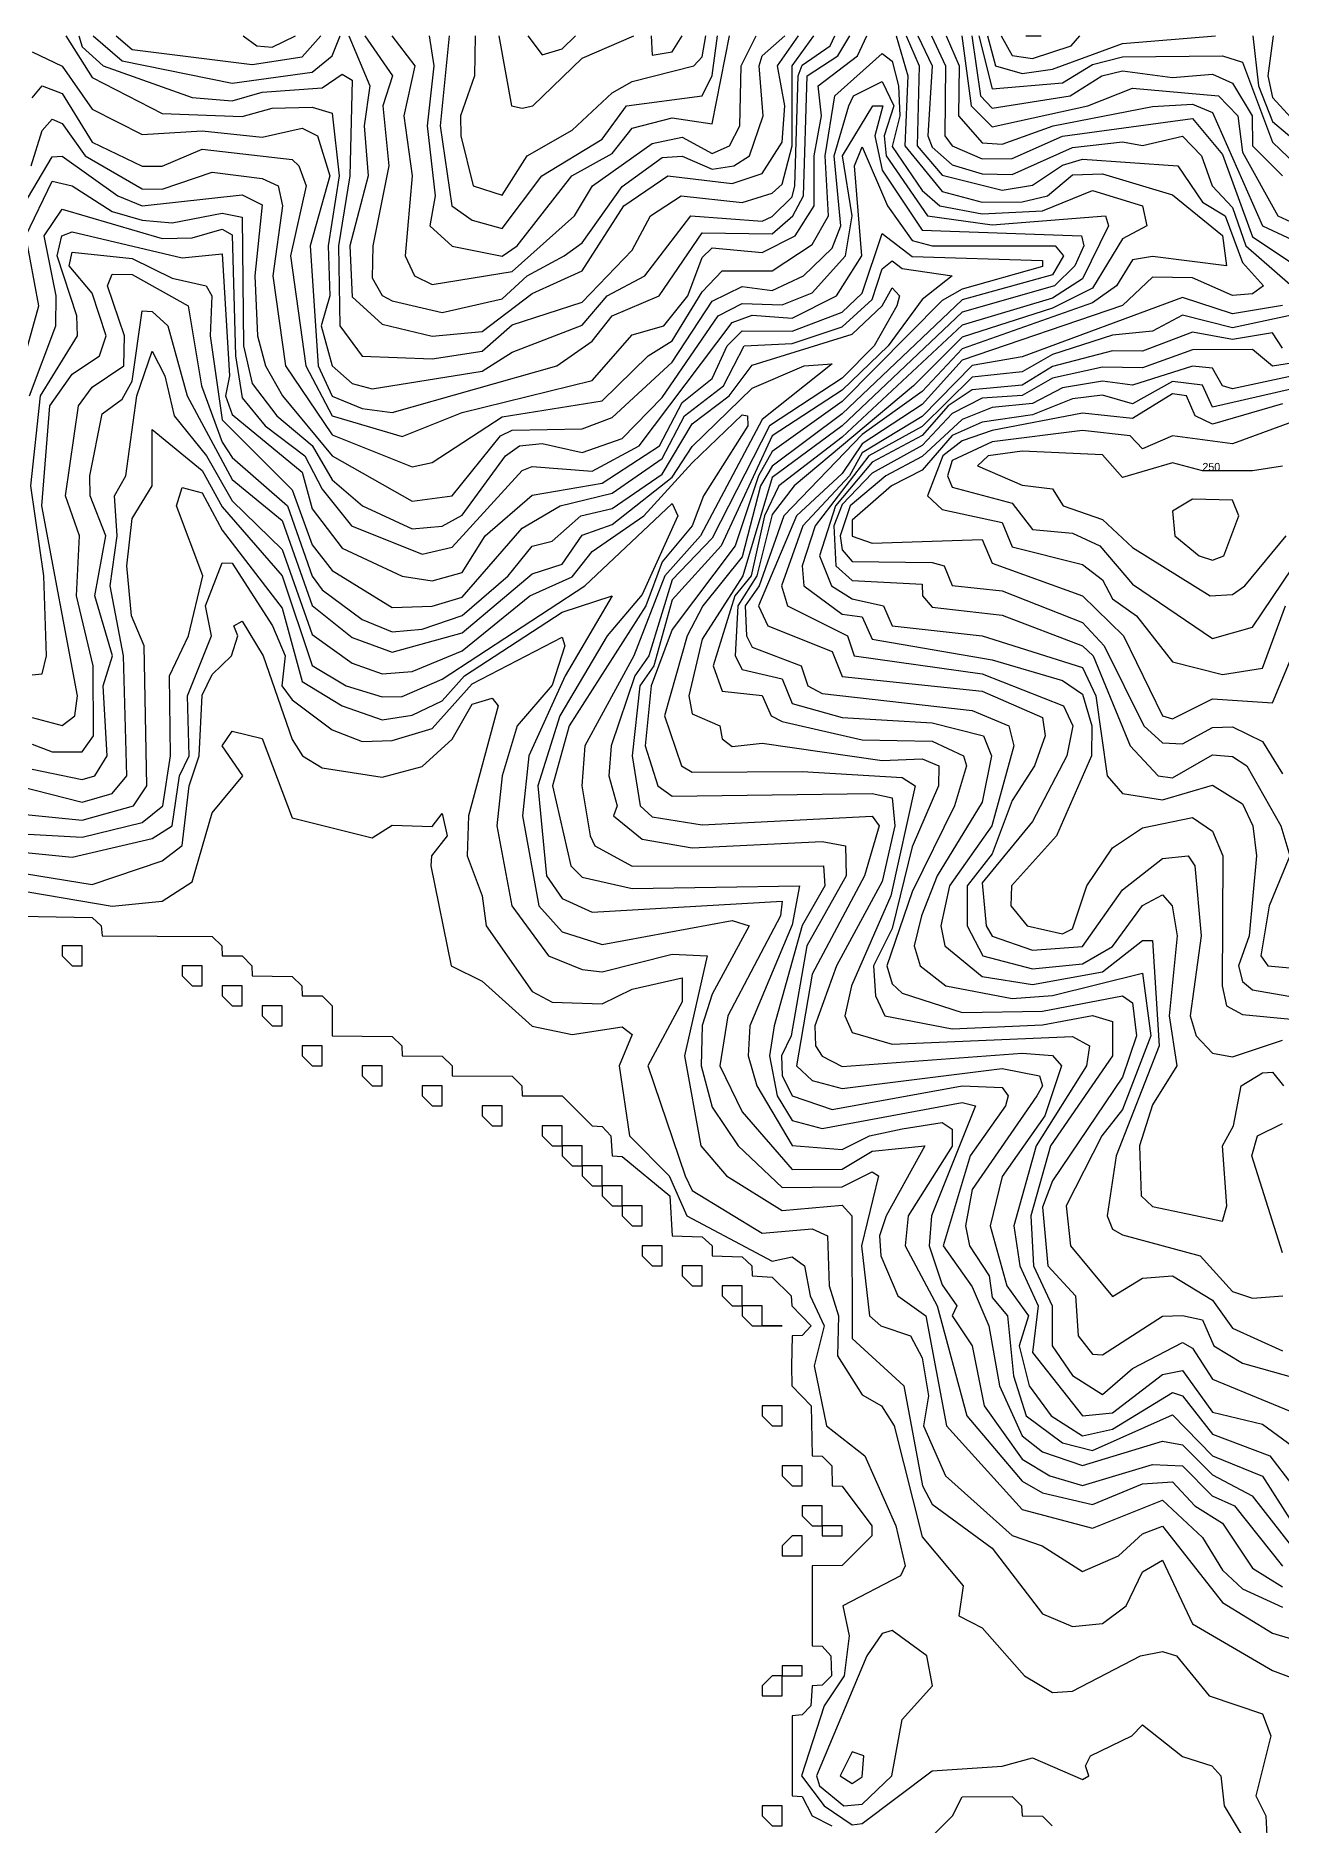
# Model space of a CAD drawing. Header units: metres. Extents: x 310028 to 360472, y 4137098 to 4159193.
# Drawn here: x 335248 to 337116, y 4156508 to 4159193 of the extents above; entities that cross this region are included whole.
import ezdxf

# ---------------------------------------------------------------- set-up
doc = ezdxf.new("R2010")
doc.units = ezdxf.units.M
for name, color, linetype in [('COAST', 5, 'Continuous'), ('CONTOUR', 254, 'Continuous'), ('CONTOUR_INDEX', 33, 'Continuous'), ('CONTOUR_LABELS', 7, 'Continuous')]:
    doc.layers.add(name, color=color, linetype=linetype)

msp = doc.modelspace()

# ---------------------------------------------------------------- linework, layer by layer
at = {"layer": 'COAST'}
for points in [[(335197.5, 4157872.4), (335332.5, 4157870.1), (335346.3, 4157857.5), (335347.5, 4157842.2), (335512.5, 4157841.3), (335527, 4157827.5), (335527.5, 4157812.4), (335557.5, 4157812.2), (335572.3, 4157797.5), (335572.5, 4157782.5), (335632.5, 4157781.6), (335646.9, 4157767.5), (335647.5, 4157752.4), (335677.5, 4157752.3), (335692.4, 4157737.5), (335692.5, 4157692.4), (335782.5, 4157691.5), (335796.8, 4157677.5), (335797.5, 4157662.3), (335857.5, 4157662.1), (335872.4, 4157647.5), (335872.5, 4157632.5), (335962.5, 4157631.8), (335976.9, 4157617.5), (335977.5, 4157602.4), (336037.5, 4157602.2), (336082.5, 4157557.4), (336097.5, 4157556.6), (336110.5, 4157542.5), (336112.5, 4157512.4), (336127.5, 4157511.6), (336199.1, 4157452.5), (336202.5, 4157392.2), (336247.5, 4157390.8), (336262.2, 4157377.5), (336262.5, 4157362.5), (336307.5, 4157360.7), (336321.9, 4157347.5), (336322.5, 4157332.5), (336352.5, 4157330.5), (336380.7, 4157302.5), (336381.7, 4157287.5), (336410.7, 4157257.5), (336397.5, 4157242.9), (336382.5, 4157242.5), (336381.3, 4157197.5), (336381.8, 4157167.5), (336410.8, 4157137.5), (336412.4, 4157062.5), (336427.5, 4157062), (336441.9, 4157047.5), (336442.4, 4157017.5), (336457.5, 4157016.9), (336501.7, 4156957.5), (336501.6, 4156942.5), (336457.5, 4156898.1), (336412.4, 4156897.5), (336412.3, 4156777.5), (336427.5, 4156776.7), (336440.3, 4156762.5), (336441.1, 4156732.5), (336427.5, 4156718.4), (336412.4, 4156717.5), (336410.2, 4156687.5), (336397.5, 4156673.8), (336382.2, 4156672.5), (336382.3, 4156552.5), (336397.5, 4156551.3), (336412.5, 4156522.4), (336441.7, 4156507.5)], [(335287.5, 4157812.5), (335302.5, 4157797.5), (335317.5, 4157797.5), (335317.5, 4157827.5), (335287.5, 4157827.5), (335287.5, 4157812.5)], [(335467.5, 4157782.5), (335482.5, 4157767.5), (335497.5, 4157767.5), (335497.5, 4157797.5), (335467.5, 4157797.5), (335467.5, 4157782.5)], [(335527.5, 4157752.5), (335542.5, 4157737.5), (335557.5, 4157737.5), (335557.5, 4157767.5), (335527.5, 4157767.5), (335527.5, 4157752.5)], [(335587.5, 4157722.5), (335602.5, 4157707.5), (335617.5, 4157707.5), (335617.5, 4157737.5), (335587.5, 4157737.5), (335587.5, 4157722.5)], [(335647.5, 4157662.5), (335662.5, 4157647.5), (335677.5, 4157647.5), (335677.5, 4157677.5), (335647.5, 4157677.5), (335647.5, 4157662.5)], [(335737.5, 4157632.5), (335752.5, 4157617.5), (335767.5, 4157617.5), (335767.5, 4157647.5), (335737.5, 4157647.5), (335737.5, 4157632.5)], [(335827.5, 4157602.5), (335842.5, 4157587.5), (335857.5, 4157587.5), (335857.5, 4157617.5), (335827.5, 4157617.5), (335827.5, 4157602.5)], [(335917.5, 4157572.5), (335932.5, 4157557.5), (335947.5, 4157557.5), (335947.5, 4157587.5), (335917.5, 4157587.5), (335917.5, 4157572.5)], [(336007.5, 4157542.5), (336022.5, 4157527.5), (336037.5, 4157527.5), (336037.5, 4157557.5), (336007.5, 4157557.5), (336007.5, 4157542.5)], [(336037.5, 4157512.5), (336052.5, 4157497.5), (336067.5, 4157497.5), (336067.5, 4157527.5), (336037.5, 4157527.5), (336037.5, 4157512.5)], [(336067.5, 4157482.5), (336082.5, 4157467.5), (336097.5, 4157467.5), (336097.5, 4157497.5), (336067.5, 4157497.5), (336067.5, 4157482.5)], [(336097.5, 4157452.5), (336112.5, 4157437.5), (336127.5, 4157437.5), (336127.5, 4157467.5), (336097.5, 4157467.5), (336097.5, 4157452.5)], [(336127.5, 4157422.5), (336142.5, 4157407.5), (336157.5, 4157407.5), (336157.5, 4157437.5), (336127.5, 4157437.5), (336127.5, 4157422.5)], [(336157.5, 4157362.5), (336172.5, 4157347.5), (336187.5, 4157347.5), (336187.5, 4157377.5), (336157.5, 4157377.5), (336157.5, 4157362.5)], [(336217.5, 4157332.5), (336232.5, 4157317.5), (336247.5, 4157317.5), (336247.5, 4157347.5), (336217.5, 4157347.5), (336217.5, 4157332.5)], [(336277.5, 4157302.5), (336292.5, 4157287.5), (336307.5, 4157287.5), (336307.5, 4157317.5), (336277.5, 4157317.5), (336277.5, 4157302.5)], [(336307.5, 4157272.5), (336322.5, 4157257.5), (336337.5, 4157257.5), (336337.5, 4157287.5), (336307.5, 4157287.5), (336307.5, 4157272.5)], [(336337.5, 4157257.5), (336367.5, 4157257.5), (336337.5, 4157257.5)], [(336337.5, 4157122.5), (336352.5, 4157107.5), (336367.5, 4157107.5), (336367.5, 4157137.5), (336337.5, 4157137.5), (336337.5, 4157122.5)], [(336367.5, 4157032.5), (336382.5, 4157017.5), (336397.5, 4157017.5), (336397.5, 4157047.5), (336367.5, 4157047.5), (336367.5, 4157032.5)], [(336397.5, 4156972.5), (336412.5, 4156957.5), (336427.5, 4156957.5), (336427.5, 4156987.5), (336397.5, 4156987.5), (336397.5, 4156972.5)], [(336427.5, 4156942.5), (336457.5, 4156942.5), (336457.5, 4156957.5), (336427.5, 4156957.5), (336427.5, 4156942.5)], [(336367.5, 4156912.5), (336397.5, 4156912.5), (336397.5, 4156942.5), (336382.5, 4156942.5), (336367.5, 4156927.5), (336367.5, 4156912.5)], [(336337.5, 4156702.5), (336367.5, 4156702.5), (336367.5, 4156732.5), (336352.5, 4156732.5), (336337.5, 4156717.5), (336337.5, 4156702.5)], [(336367.5, 4156732.5), (336397.5, 4156732.4), (336397.5, 4156747.5), (336367.5, 4156747.5), (336367.5, 4156732.5)], [(336578, 4156477.5), (336622.6, 4156522.5), (336637.5, 4156551), (336712.5, 4156551.2), (336726.4, 4156537.5), (336727.5, 4156522.2), (336757.5, 4156521.9), (336772, 4156507.5)], [(336337.5, 4156522.5), (336352.5, 4156507.5), (336367.5, 4156507.5), (336367.6, 4156537.5), (336337.5, 4156537.5), (336337.5, 4156522.5)]]:
    msp.add_lwpolyline(points, dxfattribs=at)
at = {"layer": 'CONTOUR'}
for points, elevation in [([(335242.5, 4159168.5), (335287.5, 4159147.1), (335332.5, 4159082.4), (335407.5, 4159044.6), (335497.5, 4159049.8), (335587.5, 4159040.6), (335647.5, 4159054), (335670.5, 4159042.5), (335688.9, 4158982.5), (335659.4, 4158877.5), (335671.7, 4158697.5), (335692.5, 4158652.1), (335737.5, 4158633.3), (335782.5, 4158627.4), (336029.3, 4158697.5), (336082.5, 4158734.5), (336112.5, 4158772.6), (336182.7, 4158802.5), (336247.5, 4158896.7), (336352.5, 4158895.4), (336383.3, 4158922.5), (336399.3, 4158952.5), (336405, 4159132.5), (336450.7, 4159162.5), (336468.7, 4159192.5)], 160), ([(335293, 4159192.5), (335332.5, 4159129.7), (335437.5, 4159076.1), (335557.5, 4159071.3), (335602.5, 4159083.7), (335662.5, 4159085.6), (335692.5, 4159076.4), (335702.9, 4158982.5), (335686.8, 4158877.5), (335689.2, 4158802.5), (335676.1, 4158757.5), (335692.5, 4158697.2), (335722.5, 4158670.9), (335752.5, 4158663), (335917.5, 4158689.4), (335962.5, 4158717.9), (336067.5, 4158758.4), (336104.7, 4158802.5), (336161.2, 4158832.5), (336230.5, 4158922.5), (336337.5, 4158914.6), (336352.5, 4158921.4), (336382.5, 4158950.9), (336386.6, 4158967.5), (336391.2, 4159132.5), (336397.5, 4159148.2), (336439.2, 4159177.5), (336446.3, 4159192.5)], 170), ([(335312.8, 4159192.5), (335317.5, 4159175.9), (335349.2, 4159147.5), (335482.5, 4159099.9), (335542.5, 4159095.1), (335587.5, 4159107.7), (335677.5, 4159114.6), (335707.5, 4159134.8), (335722.5, 4159125.8), (335718.9, 4158982.5), (335702.2, 4158877.5), (335703.9, 4158757.5), (335737.5, 4158712), (335842.5, 4158707.9), (335917.5, 4158719.4), (335962.5, 4158759), (336067.5, 4158792.7), (336142.5, 4158870.9), (336170.1, 4158922.5), (336216, 4158952.5), (336307.5, 4158942.6), (336352.5, 4158956.3), (336367.5, 4158969.8), (336382.5, 4159027.5), (336382.4, 4159147.5), (336414.9, 4159192.5)], 180), ([(335334.2, 4159192.5), (335377.5, 4159154.8), (335542.5, 4159121.2), (335662.5, 4159137.9), (335692.5, 4159162.5), (335704.8, 4159192.5)], 190), ([(335559.1, 4159192.5), (335579.8, 4159177.5), (335602.5, 4159175.4), (335637.4, 4159192.5)], 210), ([(335717.4, 4159192.5), (335749.2, 4159117.5), (335740.4, 4159057.5), (335746.8, 4158982.5), (335719.3, 4158877.5), (335722.5, 4158801), (335767.5, 4158760), (335842.5, 4158742), (335917.5, 4158748.7), (335992.5, 4158805.7), (336067.5, 4158839.9), (336129.8, 4158937.5), (336195.8, 4158982.5), (336292.5, 4158970.9), (336337.5, 4158985.8), (336367.5, 4159032.8), (336371.5, 4159087.5), (336360.5, 4159147.5), (336392.1, 4159192.5)], 190), ([(335782.1, 4159192.5), (335816.6, 4159147.5), (335800, 4159072.5), (335812.4, 4158982.5), (335801.9, 4158862.5), (335816, 4158832.5), (335842.5, 4158819.4), (335962.5, 4158838.8), (336056.2, 4158922.5), (336083, 4158967.5), (336172.5, 4159031), (336217.5, 4159040.4), (336262.5, 4159015.8), (336288.4, 4159027.5), (336303.8, 4159057.5), (336305.9, 4159147.5), (336328.4, 4159192.5)], 210), ([(335838, 4159192.5), (335845.1, 4159147.5), (335835, 4159057.5), (335847.2, 4158952.5), (335838.9, 4158907.5), (335872.5, 4158877.1), (335947.5, 4158862), (335970.1, 4158877.5), (336052, 4158982.5), (336112.5, 4159015.8), (336142.5, 4159053.7), (336202.5, 4159069.5), (336262.5, 4159060.3), (336288.4, 4159192.5)], 220), ([(335868, 4159192.5), (335854.3, 4159057.5), (335872.2, 4158937.5), (335902.5, 4158916), (335947.5, 4158903.2), (336007.1, 4158982.5), (336097.5, 4159037.5), (336133.8, 4159087.5), (336247.5, 4159102.2), (336262.5, 4159133), (336270.3, 4159192.5)], 230), ([(335906.8, 4159192.5), (335906.2, 4159132.5), (335884.8, 4159072.5), (335885.3, 4159042.5), (335904.1, 4158967.5), (335947.5, 4158953.6), (335985, 4159012.5), (336052.5, 4159051), (336112.5, 4159106.8), (336142.5, 4159123.8), (336235, 4159147.5), (336247.5, 4159160.8), (336252.9, 4159192.5)], 240), ([(335985.8, 4159192.5), (336007.5, 4159164), (336037.5, 4159173), (336057.7, 4159192.5)], 260), ([(336553.2, 4159192.5), (336572.8, 4159147.5), (336570, 4159027.5), (336607.5, 4158983.5), (336697.5, 4158960.8), (336742.5, 4158968.2), (336787.5, 4158998.6), (336817.5, 4159007.6), (336960.7, 4158997.5), (336997.5, 4158942.9), (337031.7, 4158922.5), (337057.5, 4158852.5), (337089.3, 4158817.5), (337072.5, 4158805.4), (337042.5, 4158803.1), (336982.5, 4158829.3), (336922.5, 4158830.2), (336877.5, 4158787.8), (336637.5, 4158705.8), (336577.5, 4158639.5), (336487.5, 4158580.4), (336457.5, 4158535.8), (336388.8, 4158472.5), (336332.1, 4158337.5), (336345.9, 4158307.5), (336442.5, 4158269.1), (336457.5, 4158231.6), (336667.5, 4158209.4), (336757.5, 4158169.9), (336761.5, 4158142.5), (336745.7, 4158097.5), (336712.5, 4158045.2), (336682.5, 4157965.5), (336644.8, 4157917.5), (336644.9, 4157857.5), (336668.1, 4157812.5), (336742.5, 4157793.1), (336817.5, 4157800.5), (336862.5, 4157826.2), (336907.5, 4157887.9), (336937.5, 4157904.1), (336952.3, 4157887.5), (336959.5, 4157842.5), (336947.6, 4157722.5), (336959.2, 4157647.5), (336922.5, 4157589.1), (336903, 4157527.5), (336905.5, 4157452.5), (336922.5, 4157436.4), (337027.5, 4157414.4), (337034.3, 4157437.5), (337027.7, 4157527.5), (337044, 4157557.5), (337055.5, 4157617.5), (337087.5, 4157636.9), (337102.5, 4157637.7), (337119.1, 4157617.5)], 160), ([(336570.9, 4159192.5), (336592.5, 4159147.5), (336586, 4159042.5), (336592.5, 4159025.3), (336622.5, 4158998.9), (336667.5, 4158985.3), (336712.5, 4158984.4), (336802.5, 4159024.9), (336877.5, 4159033.3), (336907.5, 4159028), (336967.5, 4159041.7), (336996, 4159012.5), (337012, 4158967.5), (337042.5, 4158934.7), (337062.5, 4158877.5), (337148.5, 4158802.5)], 170), ([(336591.1, 4159192.5), (336612.5, 4159147.5), (336611.3, 4159042.5), (336622.5, 4159027.5), (336667.5, 4159007.9), (336712.5, 4159008.4), (336787.5, 4159041.7), (336982.5, 4159068.3), (337027.5, 4159014.3), (337072.5, 4158891.1), (337160.4, 4158832.5)], 180), ([(336613.1, 4159192.5), (336632.9, 4159147.5), (336631.9, 4159072.5), (336667.5, 4159031.8), (336697.5, 4159029.8), (336773.9, 4159057.5), (336922.5, 4159086.4), (336982.5, 4159089.7), (337012.5, 4159077.6), (337087.4, 4158907.5), (337147.5, 4158879.5)], 190), ([(336651.8, 4159192.5), (336664.6, 4159102.5), (336682.5, 4159083.9), (336799, 4159102.5), (336846.7, 4159132.5), (336877.5, 4159140), (336952.5, 4159129.7), (337012.5, 4159134.8), (337042.5, 4159121.4), (337072.2, 4159072.5), (337072.5, 4159027.4), (337117.7, 4158982.5)], 210), ([(336662.4, 4159192.5), (336682.5, 4159112.9), (336787.5, 4159122), (336832.5, 4159149.3), (336877.5, 4159161), (337027.5, 4159162.2), (337057.5, 4159152.8), (337102.5, 4159032.7), (337207.5, 4158932.4)], 220), ([(336675.2, 4159192.5), (336687.5, 4159147.5), (336727.5, 4159135.7), (336772.5, 4159142.4), (336877.5, 4159180.8), (337017.3, 4159192.5)], 230), ([(336695.9, 4159192.5), (336712.5, 4159162.8), (336742.5, 4159158.4), (336800.7, 4159177.5), (336813.9, 4159192.5)], 240), ([(337072.9, 4159192.5), (337081.7, 4159117.5), (337102.5, 4159064), (337147.5, 4159026)], 230), ([(337103.4, 4159192.5), (337095.4, 4159132.5), (337102.5, 4159100.1), (337141.5, 4159057.5)], 240), ([(335241.2, 4158997.5), (335257.5, 4159050.6), (335272.5, 4159067.3), (335287.5, 4159060.8), (335322, 4159012.5), (335407.5, 4158963), (335437.5, 4158962.2), (335512.5, 4158987.8), (335587.5, 4158978.6), (335611.5, 4158967.5), (335618.2, 4158937.5), (335603.6, 4158832.5), (335622.4, 4158697.5), (335692.5, 4158593.7), (335812.5, 4158545.9), (335842.5, 4158552.2), (335947.5, 4158620.8), (336097.5, 4158644.9), (336166.4, 4158712.5), (336202.5, 4158734.9), (336247.5, 4158808.3), (336277.5, 4158840.1), (336352.5, 4158840), (336412.5, 4158879.6), (336436.7, 4158922.5), (336431.7, 4159012.5), (336446.2, 4159102.5), (336517.5, 4159166.1), (336532.5, 4159154.5), (336541.8, 4159117.5), (336543.7, 4159072.5), (336532.5, 4159026.3), (336577.5, 4158960.5), (336603.9, 4158937.5), (336667.5, 4158925.6), (336757.5, 4158929.8), (336832.5, 4158960.5), (336907.5, 4158937.5), (336914.3, 4158907.5), (336877.5, 4158888), (336832.5, 4158814.1), (336772.5, 4158783.7), (336637.5, 4158740.4), (336564.3, 4158667.5), (336385.6, 4158517.5), (336352.5, 4158474.4), (336329.6, 4158382.5), (336300.9, 4158337.5), (336296.9, 4158262.5), (336307.5, 4158241.9), (336367.5, 4158227.8), (336382.5, 4158191), (336457.5, 4158169.7), (336592.5, 4158161.7), (336669.5, 4158142.5), (336681.5, 4158112.5), (336667.5, 4158043), (336599.9, 4157932.5), (336576.3, 4157872.5), (336565.2, 4157827.5), (336574.2, 4157797.5), (336613, 4157767.5), (336712.5, 4157748.2), (336772.5, 4157752.9), (336907.5, 4157786.5), (336920.3, 4157692.5), (336877.5, 4157581.7), (336846.7, 4157542.5), (336793.4, 4157437.5), (336799.6, 4157377.5), (336862.5, 4157301.6), (336907.5, 4157328.9), (336952.5, 4157332.5), (337012.5, 4157295.7), (337042.5, 4157254), (337117.5, 4157220.1)], 140), ([(335193.3, 4158877.5), (335272.5, 4159010.9), (335287.5, 4159012), (335371.4, 4158952.5), (335407.5, 4158937.3), (335557.5, 4158953.7), (335587.5, 4158939.1), (335576.4, 4158832.5), (335580.5, 4158742.5), (335592.7, 4158697.5), (335618.3, 4158652.5), (335692.5, 4158562.2), (335812.5, 4158494.5), (335872.5, 4158502.2), (335944.8, 4158592.5), (335962.5, 4158601.1), (336067.5, 4158602.8), (336112.5, 4158620), (336202.5, 4158702.7), (336262.5, 4158794.2), (336307.5, 4158816.6), (336352.5, 4158810.5), (336399.4, 4158832.5), (336442.5, 4158874), (336455.5, 4158907.5), (336445.5, 4159012.5), (336467.5, 4159087.5), (336474.5, 4159102.5), (336517.5, 4159124.1), (336534.6, 4159087.5), (336520.5, 4159042.5), (336523.1, 4159012.5), (336585.1, 4158922.5), (336682.5, 4158908.7), (336852.4, 4158922.5), (336856.5, 4158907.5), (336817.5, 4158827.9), (336772.5, 4158798.9), (336637.5, 4158758.6), (336457.5, 4158590.6), (336362.6, 4158517.5), (336340.7, 4158472.5), (336320.7, 4158382.5), (336296.6, 4158352.5), (336263.8, 4158247.5), (336277.5, 4158209.5), (336337.5, 4158203.1), (336350.9, 4158172.5), (336367.5, 4158163.7), (336487.5, 4158136.4), (336592.5, 4158134.5), (336639.3, 4158112.5), (336643.7, 4158097.5), (336625.9, 4158037.5), (336562.5, 4157908.4), (336524.4, 4157797.5), (336532.5, 4157770.3), (336547.5, 4157756.3), (336637.5, 4157727.6), (336757.5, 4157729.4), (336877.5, 4157752.5), (336892.5, 4157741.8), (336898.7, 4157692.5), (336877.5, 4157630.4), (336772.5, 4157474.7), (336757.5, 4157435.6), (336765.9, 4157347.5), (336807.1, 4157302.5), (336811.2, 4157242.5), (336832.5, 4157214.7), (336847.5, 4157214), (336937.5, 4157272), (336967.5, 4157273), (336997.5, 4157266.2), (337014.6, 4157227.5), (337057.5, 4157201.4), (337162.5, 4157172.1)], 130), ([(335189.8, 4158562.5), (335252.8, 4158787.5), (335233.4, 4158892.5), (335272.5, 4158974.5), (335302.5, 4158967.6), (335362.5, 4158928.7), (335407.5, 4158915.8), (335452.5, 4158911.9), (335527.5, 4158926.6), (335557.5, 4158920.4), (335559.7, 4158727.5), (335572.5, 4158671.1), (335609.5, 4158622.5), (335662.5, 4158578.1), (335692.5, 4158526.3), (335738, 4158487.5), (335812.5, 4158452.9), (335857.5, 4158456.7), (335887.5, 4158473.2), (335952.6, 4158562.5), (335973.4, 4158577.5), (336007.5, 4158581.1), (336067.5, 4158567.4), (336127.5, 4158588.6), (336187.5, 4158649.7), (336271.6, 4158772.5), (336307.5, 4158790.7), (336367.5, 4158788.9), (336412.5, 4158806.7), (336462.3, 4158862.5), (336472.1, 4158922.5), (336458, 4159012.5), (336503.5, 4159087.5), (336518.2, 4159087.5), (336506.1, 4159042.5), (336517.5, 4158990.8), (336577.5, 4158901.1), (336816.1, 4158892.5), (336819.5, 4158877.5), (336806.2, 4158847.5), (336775.9, 4158817.5), (336637.5, 4158778.1), (336457.5, 4158607.6), (336352.5, 4158529.7), (336308.5, 4158382.5), (336247.5, 4158287.4), (336227.4, 4158202.5), (336232.5, 4158175.4), (336274, 4158157.5), (336277.5, 4158138.1), (336292.5, 4158126.4), (336337.5, 4158131.6), (336517.5, 4158105.5), (336577.5, 4158108.1), (336602.2, 4158097.5), (336601.9, 4158067.5), (336562.5, 4157976.1), (336532.5, 4157853.4), (336504.3, 4157797.5), (336507.3, 4157752.5), (336521.2, 4157722.5), (336622.5, 4157702.7), (336757.5, 4157708.9), (336832.5, 4157722.8), (336862.5, 4157713.8), (336862.8, 4157662.5), (336769.8, 4157527.5), (336740.3, 4157422.5), (336744.3, 4157347.5), (336772, 4157287.5), (336772.2, 4157227.5), (336802.5, 4157183.1), (336847.5, 4157154.3), (336892.5, 4157193.2), (336967.5, 4157232.3), (336982.5, 4157223.7), (337012.5, 4157177.5), (337177.5, 4157109.6)], 120), ([(335238.5, 4158652.5), (335278.4, 4158757.5), (335278.5, 4158802.5), (335260.5, 4158892.5), (335287.5, 4158932.4), (335437.5, 4158888.5), (335482.5, 4158889.2), (335527.5, 4158902.2), (335542.5, 4158893.7), (335547.4, 4158712.5), (335557.5, 4158649.6), (335592.3, 4158607.5), (335651.7, 4158562.5), (335677.5, 4158512.3), (335721.4, 4158457.5), (335827.5, 4158415.1), (335872.5, 4158425.3), (335977.5, 4158540.4), (335992.5, 4158546.3), (336082.5, 4158539.4), (336153, 4158577.5), (336292.5, 4158762.2), (336322.5, 4158773.2), (336382.5, 4158768.8), (336449, 4158802.5), (336486.6, 4158862.5), (336475.6, 4158997.5), (336487.5, 4159025.8), (336525.1, 4158937.5), (336562.5, 4158885.3), (336592.5, 4158877.2), (336776.7, 4158877.5), (336789.1, 4158862.5), (336772.5, 4158834), (336637.5, 4158796.6), (336457.5, 4158625.5), (336352.5, 4158546.8), (336334.7, 4158517.5), (336307.5, 4158411), (336248.6, 4158337.5), (336224.8, 4158292.5), (336191, 4158172.5), (336216.4, 4158097.5), (336232.5, 4158087.8), (336397.5, 4158089.1), (336547.5, 4158079.9), (336566.9, 4158067.5), (336530.5, 4157902.5), (336471.3, 4157767.5), (336461.2, 4157722.5), (336472.5, 4157697.5), (336532.5, 4157679.8), (336802.5, 4157691.2), (336828.3, 4157677.5), (336823.5, 4157647.5), (336748.3, 4157527.5), (336714.6, 4157407.5), (336723.8, 4157347.5), (336751.2, 4157287.5), (336742.5, 4157217.2), (336817.5, 4157122.2), (336862.5, 4157127), (336937.5, 4157184.6), (336967.5, 4157190.2), (337012.5, 4157127.8), (337087.5, 4157110.1), (337162.5, 4157054.9)], 110), ([(335242.5, 4158169.8), (335287.5, 4158157.7), (335306.5, 4158172.5), (335310.5, 4158202.5), (335257.1, 4158487.5), (335269.4, 4158637.5), (335302.5, 4158685), (335343.8, 4158712.5), (335353.7, 4158742.5), (335332.5, 4158806.2), (335298.3, 4158847.5), (335302.5, 4158867.9), (335392.5, 4158858.6), (335452.5, 4158828.7), (335503.6, 4158817.5), (335512.3, 4158802.5), (335509.4, 4158742.5), (335527.5, 4158616.6), (335632.5, 4158511.5), (335662.5, 4158428.8), (335692.5, 4158390.4), (335782.5, 4158334.7), (335842.5, 4158337), (335887.5, 4158350.5), (335977.5, 4158453.9), (336034.6, 4158487.5), (336112.5, 4158506.3), (336187.5, 4158558.3), (336221.1, 4158622.5), (336279.5, 4158667.5), (336310.4, 4158727.5), (336382.5, 4158730.7), (336457.5, 4158755.8), (336502.5, 4158796.7), (336517.5, 4158842.9), (336532.5, 4158854.8), (336547.5, 4158843.5), (336622.3, 4158832.5), (336577.5, 4158796.7), (336526.3, 4158727.5), (336457.5, 4158660.9), (336352.5, 4158592.6), (336276.1, 4158427.5), (336202.5, 4158346.6), (336175.1, 4158247.5), (336154, 4158217.5), (336142.3, 4158112.5), (336154.3, 4158037.5), (336172.5, 4158020.9), (336247.5, 4158008.7), (336502.5, 4158022.1), (336512.8, 4158007.5), (336491, 4157932.5), (336412.5, 4157784.7), (336388.7, 4157647.5), (336412.5, 4157625.2), (336457.5, 4157613.4), (336697.5, 4157643.3), (336753.4, 4157632.5), (336757.8, 4157617.5), (336749.1, 4157602.5), (336652.5, 4157462), (336642.3, 4157407.5), (336648.5, 4157377.5), (336677.8, 4157332.5), (336682.5, 4157300.1), (336705.2, 4157272.5), (336714.2, 4157182.5), (336733.2, 4157122.5), (336787.5, 4157081.7), (336832.5, 4157070.6), (336952.5, 4157124), (337012.5, 4157062.6), (337087.5, 4157032), (337132.5, 4156961.3)], 90), ([(335242.5, 4158129.9), (335272.5, 4158118.6), (335317.5, 4158118.3), (335334.9, 4158142.5), (335334, 4158247.5), (335309, 4158352.5), (335313.7, 4158442.5), (335292.7, 4158502.5), (335312.1, 4158637.5), (335332.5, 4158665.5), (335380, 4158697.5), (335381.4, 4158742.5), (335355.5, 4158817.5), (335362.5, 4158835.1), (335392.5, 4158834.3), (335476.8, 4158787.5), (335496.5, 4158667.5), (335527.5, 4158583), (335542.5, 4158559.7), (335625.7, 4158487.5), (335662.5, 4158382.1), (335677.5, 4158361.4), (335737.5, 4158317.1), (335782.5, 4158298.5), (335827.5, 4158302.5), (335887.5, 4158323.1), (335956.6, 4158382.5), (335992.5, 4158426.7), (336022.5, 4158434.3), (336065.4, 4158472.5), (336112.5, 4158483.3), (336187.5, 4158534.7), (336232.5, 4158610.6), (336288, 4158652.5), (336322.5, 4158698.6), (336472.5, 4158745), (336517.1, 4158787.5), (336532.5, 4158814.6), (336543.2, 4158802.5), (336539.4, 4158787.5), (336505.3, 4158727.5), (336457.5, 4158678.8), (336348.6, 4158607.5), (336262.5, 4158438.8), (336202.5, 4158376.6), (336167.4, 4158262.5), (336146.3, 4158232.5), (336110.7, 4158127.5), (336107.2, 4158082.5), (336119.8, 4158037.5), (336114.2, 4158022.5), (336157.5, 4157987.4), (336232.5, 4157974.6), (336427.5, 4157984), (336462.2, 4157977.5), (336463.4, 4157932.5), (336404.5, 4157827.5), (336380.7, 4157692.5), (336366.3, 4157662.5), (336367.5, 4157632.8), (336382.3, 4157602.5), (336442.5, 4157582.1), (336637.5, 4157617.5), (336697.5, 4157614.7), (336706.2, 4157602.5), (336702.1, 4157587.5), (336649.5, 4157512.5), (336608.9, 4157377.5), (336652.5, 4157315.8), (336677.1, 4157257.5), (336693.2, 4157167.5), (336727.5, 4157092.5), (336757.5, 4157068.6), (336817.5, 4157048), (336937.5, 4157084.3), (336967.5, 4157078.9), (337012.5, 4157033.7), (337071.9, 4157002.5), (337132.5, 4156924.8)], 80), ([(337117.5, 4158788), (337042.5, 4158775.2), (336967.5, 4158800.1), (336727.5, 4158710.7), (336652.5, 4158697.9), (336577.5, 4158621.4), (336487.5, 4158566.7), (336468.5, 4158532.5), (336398.3, 4158457.5), (336366.3, 4158367.5), (336375.3, 4158337.5), (336465.2, 4158292.5), (336475.5, 4158262.5), (336667.5, 4158235.6), (336789.2, 4158187.5), (336803.3, 4158157.5), (336794.3, 4158112.5), (336742.5, 4158013.7), (336667.5, 4157922), (336673.1, 4157857.5), (336682.5, 4157841.9), (336742.5, 4157821.1), (336817.5, 4157826.3), (336877.5, 4157911.4), (336937.5, 4157958.4), (336976.2, 4157962.5), (336986.4, 4157947.5), (336995.8, 4157842.5), (336979.3, 4157722.5), (336988.3, 4157692.5), (337012.5, 4157666.5), (337042.5, 4157660.8), (337117.5, 4157685.9)], 170), ([(335242.5, 4158092.4), (335317.5, 4158077), (335336.7, 4158082.5), (335355.4, 4158112.5), (335349, 4158217.5), (335363.4, 4158262.5), (335336.8, 4158352.5), (335353.4, 4158442.5), (335329.5, 4158502.5), (335329, 4158532.5), (335347.5, 4158625.5), (335377.5, 4158647.6), (335392.5, 4158674.2), (335407.5, 4158779.7), (335422.5, 4158778.8), (335446.3, 4158757.5), (335475.1, 4158652.5), (335542.5, 4158526.7), (335617.5, 4158465.5), (335662.5, 4158337.8), (335722.5, 4158289.7), (335782.5, 4158267.7), (335887.5, 4158296.8), (335992.5, 4158385.4), (336037.5, 4158399.7), (336067.5, 4158443.6), (336112.5, 4158459.5), (336202.5, 4158530.4), (336232.5, 4158576.4), (336322.5, 4158663.9), (336400.3, 4158697.5), (336442.5, 4158700.3), (336337.5, 4158616.8), (336244.8, 4158442.5), (336191.5, 4158382.5), (336144.8, 4158262.5), (336071.7, 4158127.5), (336067.2, 4158067.5), (336079.6, 4157992.5), (336086.3, 4157977.5), (336142.5, 4157946.8), (336429.3, 4157947.5), (336431.5, 4157917.5), (336397.5, 4157857.8), (336355.6, 4157707.5), (336348.2, 4157662.5), (336359.7, 4157602.5), (336382.5, 4157565.2), (336427.5, 4157553.5), (336637.5, 4157592.6), (336657.4, 4157587.5), (336591.5, 4157422.5), (336588, 4157377.5), (336607.5, 4157318.8), (336629.3, 4157287.5), (336622.5, 4157272.5), (336652.5, 4157227.5), (336670.1, 4157137.5), (336727.5, 4157057.5), (336768.5, 4157032.5), (336817.5, 4157018.1), (336922.5, 4157049.4), (336967.5, 4157047.2), (337012.3, 4157002.5), (337045.9, 4156987.5), (337117.5, 4156896.9)], 70), ([(337147.5, 4158776.9), (337042.5, 4158754.3), (336967.5, 4158773.5), (336922.5, 4158749.3), (336862.5, 4158743.2), (336772.5, 4158714.5), (336727.5, 4158688.2), (336652.5, 4158680.2), (336577.5, 4158606.2), (336497.4, 4158562.5), (336416.8, 4158457.5), (336397.6, 4158397.5), (336400.1, 4158367.5), (336457.5, 4158324.8), (336487.5, 4158321.1), (336502.5, 4158287.4), (336682.5, 4158256.2), (336787.5, 4158225.5), (336817.5, 4158205.1), (336831.6, 4158157.5), (336831.1, 4158112.5), (336778.8, 4157992.5), (336711.5, 4157917.5), (336710.5, 4157887.5), (336734.7, 4157857.5), (336787.5, 4157845.4), (336802.5, 4157852.9), (336824.1, 4157917.5), (336862.5, 4157974.4), (336907.5, 4158004.6), (336982.5, 4158019.9), (337012.5, 4157999.4), (337028.2, 4157962.5), (337027, 4157767.5), (337033.9, 4157737.5), (337057.5, 4157724.6), (337177.5, 4157712.7)], 180), ([(337117.5, 4158723.7), (337102.5, 4158746.9), (337042.5, 4158736.7), (336982.5, 4158747.8), (336907.5, 4158719.6), (336862.5, 4158720), (336772.5, 4158696.5), (336727.5, 4158668.5), (336652.5, 4158661.5), (336616.3, 4158637.5), (336577.5, 4158592.8), (336502.5, 4158553), (336447.5, 4158487.5), (336423.1, 4158412.5), (336441.5, 4158367.5), (336472.5, 4158347.7), (336519.2, 4158337.5), (336532.5, 4158307.4), (336667.5, 4158292.4), (336817.5, 4158244.7), (336837.8, 4158202.5), (336854.6, 4158082.5), (336877.5, 4158056.1), (336937.5, 4158046.4), (337012.5, 4158068.5), (337057.5, 4158040.2), (337073.1, 4158007.5), (337078.7, 4157962.5), (337067.5, 4157842.5), (337051.6, 4157797.5), (337057.5, 4157773.9), (337072.5, 4157761.6), (337207.5, 4157738)], 190), ([(335221.7, 4158067.5), (335317.5, 4158043), (335362.5, 4158056), (335384.9, 4158082.5), (335379.8, 4158262.5), (335359.9, 4158367.5), (335370, 4158442.5), (335366.2, 4158502.5), (335383, 4158532.5), (335399.8, 4158652.5), (335422.5, 4158719.3), (335441.7, 4158682.5), (335455.8, 4158622.5), (335503.9, 4158562.5), (335542.5, 4158494.8), (335617.5, 4158422), (335662.5, 4158294.5), (335722.5, 4158251.6), (335767.5, 4158235.6), (335812.5, 4158239.1), (335887.5, 4158270), (335989.2, 4158352.5), (336052.5, 4158380.8), (336082.5, 4158418.9), (336159.9, 4158472.5), (336232.5, 4158552.1), (336307.5, 4158623.9), (336315.4, 4158622.5), (336316, 4158607.5), (336249.4, 4158502.5), (336232.5, 4158457.3), (336187.5, 4158403.2), (336162.7, 4158337.5), (336047.8, 4158157.5), (336022.9, 4158067.5), (336050.6, 4157947.5), (336067.5, 4157930.6), (336142.5, 4157913.5), (336393.5, 4157917.5), (336382.5, 4157858.8), (336319, 4157707.5), (336316.2, 4157662.5), (336329.2, 4157617.5), (336382.5, 4157528.1), (336457.5, 4157522.1), (336498.4, 4157542.5), (336547.5, 4157552.7), (336607.5, 4157562.2), (336622.5, 4157552.2), (336622.5, 4157526.7), (336556.3, 4157422.5), (336551.6, 4157377.5), (336599.6, 4157287.5), (336644.3, 4157122.5), (336727.5, 4157024.5), (336757.5, 4157006.8), (336832.5, 4156989.6), (336907.5, 4157020.2), (336952.5, 4157023.5), (336986.3, 4156987.5), (337027.5, 4156961.5), (337072.5, 4156894), (337117.5, 4156866.1)], 60), ([(337147.5, 4158685.4), (337042.5, 4158662.8), (337027.5, 4158667.3), (337012.5, 4158694), (336982.5, 4158696.9), (336892.5, 4158668.2), (336847.5, 4158674.2), (336787.5, 4158664.2), (336742.5, 4158641), (336682.5, 4158635), (336637.5, 4158617.1), (336577.5, 4158561.3), (336522.7, 4158532.5), (336469.1, 4158487.5), (336454.5, 4158442.5), (336457.5, 4158421.5), (336472.5, 4158404), (336592.5, 4158402.3), (336610.4, 4158397.5), (336622.5, 4158368), (336697.5, 4158359.7), (336817.5, 4158312.6), (336850.4, 4158277.5), (336909.8, 4158157.5), (336937.5, 4158132), (336967.5, 4158130.6), (337012.5, 4158154.9), (337042.5, 4158155.9), (337087.5, 4158133.7), (337117.5, 4158085.6)], 210), ([(337132.5, 4158662.8), (337012.5, 4158635.5), (336997.5, 4158668.5), (336952.5, 4158673.7), (336892.5, 4158640.5), (336847.5, 4158653.2), (336802.5, 4158647.7), (336742.5, 4158623.9), (336667.5, 4158612.8), (336622.5, 4158592.9), (336577.5, 4158540.8), (336531.3, 4158517.5), (336472.5, 4158465.7), (336472.5, 4158441.7), (336502.5, 4158431.6), (336667.5, 4158436.7), (336682.5, 4158401.5), (336817.5, 4158352.2), (336879, 4158292.5), (336937.5, 4158172.5), (336952.5, 4158167.8), (337012.5, 4158197.7), (337102.5, 4158191.8), (337144.4, 4158292.5)], 220), ([(337117.5, 4158640.3), (337012.5, 4158609.7), (336986.6, 4158622.5), (336973.8, 4158652.5), (336952.5, 4158655.3), (336892.5, 4158618.6), (336817.5, 4158626.2), (336682.5, 4158600.2), (336637.5, 4158584.7), (336608.2, 4158562.5), (336585.4, 4158502.5), (336607.5, 4158482), (336697.5, 4158462.4), (336712.5, 4158425.8), (336817.5, 4158399.4), (336847.5, 4158376.4), (336862.5, 4158347.8), (336898.5, 4158322.5), (336952.5, 4158253.2), (337027.5, 4158234.4), (337087.5, 4158243.7), (337121.9, 4158337.5)], 230), ([(337132.5, 4158613.6), (337042.5, 4158580.5), (336952.5, 4158592.6), (336907.5, 4158572.8), (336889, 4158592.5), (336817.5, 4158600.3), (336682.5, 4158583.5), (336622.5, 4158555.6), (336615.4, 4158532.5), (336622.5, 4158515.6), (336712.5, 4158491.3), (336742.5, 4158452.1), (336802.5, 4158446.6), (336843.9, 4158427.5), (336892.5, 4158369.8), (337012.5, 4158288.5), (337072.5, 4158305.2), (337162.5, 4158438.8)], 240), ([(335227.5, 4157995.3), (335317.5, 4157990.6), (335407.5, 4158012.6), (335438.8, 4158037.5), (335450.3, 4158112.5), (335448.8, 4158232.5), (335477, 4158292.5), (335498.4, 4158382.5), (335459.1, 4158487.5), (335467.5, 4158515.1), (335497.5, 4158506.8), (335527.5, 4158451.1), (335617.5, 4158333.8), (335647.5, 4158224.1), (335707.5, 4158187.4), (335767.5, 4158166.2), (335812.5, 4158173.2), (335857.5, 4158194.8), (335891.1, 4158232.5), (336037.5, 4158328), (336112.5, 4158352.6), (336042.2, 4158232.5), (335987.4, 4158112.5), (335977.9, 4158022.5), (336002.7, 4157887.5), (336037.5, 4157848.3), (336097.5, 4157829.3), (336292.5, 4157865.5), (336317.8, 4157857.5), (336262.5, 4157754.9), (336247.5, 4157708.1), (336246, 4157647.5), (336262.5, 4157585.6), (336301.5, 4157527.5), (336367.5, 4157465.1), (336457.5, 4157465.7), (336502.5, 4157488.5), (336512, 4157482.5), (336486.3, 4157377.5), (336498.5, 4157272.5), (336515.2, 4157257.5), (336559.8, 4157242.5), (336577.5, 4157209.4), (336586.7, 4157152.5), (336579.1, 4157107.5), (336612.5, 4157032.5), (336712.5, 4156943.1), (336757.1, 4156927.5), (336817.5, 4156889.1), (336871.7, 4156912.5), (336907.5, 4156945.6), (336937.5, 4156956.9), (337027.5, 4156842.2), (337102.5, 4156796.3), (337216.7, 4156762.5)], 40), ([(336992.5, 4158412.5), (337012.5, 4158405.9), (337029.8, 4158412.5), (337052.3, 4158472.5), (337042.5, 4158495.7), (336982.5, 4158497.2), (336952.5, 4158479.4), (336956.3, 4158442.5), (336992.5, 4158412.5)], 260), ([(335227.5, 4157967.7), (335302.5, 4157960.2), (335422.5, 4157988.5), (335452.5, 4158007.5), (335463.9, 4158082.5), (335477.9, 4158112.5), (335475.6, 4158202.5), (335511.8, 4158292.5), (335502.8, 4158337.5), (335527.5, 4158402), (335542.5, 4158401.3), (335603.2, 4158307.5), (335622.2, 4158262.5), (335617.2, 4158217.5), (335632.5, 4158196.5), (335692.5, 4158151.3), (335737.5, 4158134), (335782.5, 4158135.5), (335842.5, 4158153.2), (335902.5, 4158220.4), (336037.5, 4158290.3), (336041.6, 4158277.5), (336022.5, 4158218.5), (335970.1, 4158157.5), (335947.6, 4158082.5), (335939.7, 4158007.5), (335961.9, 4157887.5), (336017.2, 4157812.5), (336067.5, 4157791.9), (336097.5, 4157788.2), (336202.5, 4157815.1), (336254.7, 4157812.5), (336221.1, 4157662.5), (336245.3, 4157527.5), (336283.9, 4157482.5), (336367.5, 4157430.5), (336457.5, 4157438.5), (336471.6, 4157422.5), (336472.5, 4157238.3), (336549.7, 4157167.5), (336577.9, 4157017.5), (336592.5, 4156990), (336682.5, 4156924), (336757.5, 4156825.4), (336802.5, 4156806.5), (336847.5, 4156811.1), (336883.3, 4156837.5), (336907.5, 4156888.6), (336937.5, 4156905.7), (336982.5, 4156810.3), (337102.5, 4156740.2), (337163.9, 4156717.5)], 30), ([(335212.5, 4157939.1), (335332.5, 4157919.4), (335437.5, 4157954.9), (335467.5, 4157977.7), (335478.2, 4158067.5), (335493, 4158112.5), (335497.5, 4158203.6), (335512.5, 4158234.4), (335541.6, 4158262.5), (335551.1, 4158292.5), (335545.2, 4158307.5), (335557.5, 4158314.6), (335589, 4158262.5), (335632.5, 4158137), (335648.3, 4158112.5), (335677.5, 4158094.3), (335767.5, 4158080.6), (335827.5, 4158096.5), (335872.5, 4158137.6), (335902.5, 4158190.1), (335932.5, 4158199.1), (335941.7, 4158187.5), (335897.1, 4158022.5), (335895, 4157962.5), (335917.7, 4157902.5), (335923.4, 4157857.5), (335992.5, 4157759), (336022.5, 4157742.9), (336097.5, 4157740.2), (336142.5, 4157762.3), (336217.5, 4157779.6), (336217.5, 4157743.4), (336165.9, 4157647.5), (336221.7, 4157482.5), (336232.5, 4157460.5), (336337.5, 4157396.5), (336412.5, 4157402.8), (336435.1, 4157392.5), (336437.8, 4157317.5), (336451.6, 4157272.5), (336450.1, 4157212.5), (336487.5, 4157153.9), (336516.5, 4157137.5), (336535.5, 4157107.5), (336577.5, 4156941), (336638.8, 4156867.5), (336632.5, 4156822.5), (336667.5, 4156804.3), (336730.9, 4156732.5), (336772.5, 4156707.2), (336802.5, 4156709.2), (336904.6, 4156762.5), (336937.5, 4156769.1), (336958.6, 4156762.5), (337007.8, 4156702.5), (337087.5, 4156675.2), (337099.9, 4156642.5), (337077.5, 4156552.5), (337092.6, 4156522.5), (337094.2, 4156492.5)], 20), ([(335212.5, 4157912.5), (335362.5, 4157886.7), (335437.5, 4157894.3), (335482.5, 4157923.6), (335512.5, 4158027), (335558.4, 4158082.5), (335527.8, 4158127.5), (335542.5, 4158149.6), (335587.5, 4158138.2), (335632.5, 4158019.4), (335752.5, 4157989.2), (335782.5, 4158008.6), (335842.5, 4158006.3), (335857.5, 4158026.1), (335865, 4157992.5), (335841.6, 4157962.5), (335840.3, 4157947.5), (335871.1, 4157797.5), (335917.5, 4157774.3), (335992.5, 4157707), (336052.5, 4157694.4), (336127.5, 4157705.7), (336142.5, 4157694.6), (336122.8, 4157647.5), (336138.6, 4157542.5), (336197.9, 4157482.5), (336224.3, 4157422.5), (336352.5, 4157354.2), (336382.5, 4157360.8), (336401, 4157347.5), (336409.2, 4157302.5), (336430.4, 4157257.5), (336415.4, 4157197.5), (336433.7, 4157107.5), (336491.4, 4157062.5), (336537.7, 4156957.5), (336551.8, 4156897.5), (336545, 4156882.5), (336458.5, 4156837.5), (336467.7, 4156792.5), (336460.5, 4156732.5), (336430.2, 4156687.5), (336396.4, 4156582.5), (336430.2, 4156537.5), (336472.5, 4156508.8), (336487.5, 4156511), (336592.5, 4156590), (336697.5, 4156597.1), (336742.5, 4156609.5), (336817.5, 4156576.7), (336827.1, 4156582.5), (336822, 4156597.5), (336829.5, 4156612.5), (336891.9, 4156642.5), (336907.5, 4156658.8), (336967.5, 4156611.4), (337011.6, 4156597.5), (337025.1, 4156582.5), (337030.2, 4156537.5), (337057.2, 4156492.5)], 10), ([(336460, 4156537.5), (336487.5, 4156540.1), (336531.6, 4156582.5), (336547.5, 4156666.8), (336592.6, 4156717.5), (336584.4, 4156762.5), (336532.5, 4156800.3), (336517.5, 4156795.9), (336494.2, 4156762.5), (336418.8, 4156582.5), (336423.3, 4156567.5), (336460, 4156537.5)], 20), ([(336454.1, 4156582.5), (336472.5, 4156570.7), (336487.5, 4156581), (336490, 4156612.5), (336472.5, 4156618.4), (336454.1, 4156582.5)], 30)]:
    msp.add_lwpolyline(points, dxfattribs=dict(at, elevation=elevation))
at = {"layer": 'CONTOUR_INDEX'}
for points, elevation in [([(335242.5, 4159099.4), (335257.5, 4159117.2), (335287.5, 4159105.9), (335332.5, 4159032.9), (335407.5, 4158997), (335437.5, 4158997.1), (335497.5, 4159022.5), (335632.5, 4159006.9), (335642.5, 4158997.5), (335653.8, 4158967.5), (335630, 4158862.5), (335653.1, 4158697.5), (335692.5, 4158622.2), (335797.5, 4158591.3), (335887.5, 4158627.5), (336082.5, 4158675.6), (336142.5, 4158743.7), (336189.7, 4158757.5), (336226.1, 4158802.5), (336247.5, 4158859.8), (336262.5, 4158874.4), (336337.5, 4158867.6), (336386.9, 4158892.5), (336415.4, 4158937.5), (336415.3, 4159012.5), (336426.1, 4159072.5), (336421.4, 4159117.5), (336480.3, 4159162.5), (336494.2, 4159192.5)], 150), ([(335368.5, 4159192.5), (335392.5, 4159172), (335572.5, 4159149.2), (335647.5, 4159161.1), (335675.5, 4159192.5)], 200), ([(335741.6, 4159192.5), (335782.9, 4159132.5), (335768.5, 4159087.5), (335777.8, 4158997.5), (335753.4, 4158877.5), (335752.5, 4158829.2), (335767.5, 4158802.7), (335782.5, 4158795), (335857.5, 4158777.4), (335947.5, 4158798), (335985.2, 4158832.5), (336040.3, 4158862.5), (336067.5, 4158881.9), (336127.5, 4158966.4), (336187.5, 4159010), (336217.5, 4159012.1), (336262.5, 4158992.3), (336294.8, 4158997.5), (336318.4, 4159012.5), (336338.7, 4159072.5), (336333, 4159147.5), (336337.6, 4159162.5), (336371.4, 4159192.5)], 200), ([(335942.5, 4159192.5), (335961.6, 4159087.5), (335977.5, 4159083.9), (335993.3, 4159087.5), (336067.5, 4159158.8), (336145.1, 4159192.5)], 250), ([(336171, 4159192.5), (336172.5, 4159163.3), (336202.5, 4159168.6), (336217.4, 4159192.5)], 250), ([(336538.2, 4159192.5), (336555.6, 4159132.5), (336551.3, 4159027.5), (336607.5, 4158959.1), (336667.5, 4158942.7), (336727.5, 4158943.5), (336765.1, 4158952.5), (336802.5, 4158983.8), (336847.5, 4158985.2), (336952.5, 4158953.9), (337027.5, 4158892.9), (337033.5, 4158847.5), (336922.5, 4158861.2), (336892.5, 4158856.2), (336868.7, 4158817.5), (336832.5, 4158791.7), (336637.5, 4158723.1), (336577.5, 4158659), (336487.5, 4158594.5), (336369.8, 4158472.5), (336333.1, 4158367.5), (336312.1, 4158337.5), (336314, 4158292.5), (336322.5, 4158275.4), (336395.8, 4158247.5), (336406, 4158217.5), (336427.5, 4158206), (336652.5, 4158180.3), (336707.1, 4158157.5), (336714.6, 4158127.5), (336681.9, 4158007.5), (336618.1, 4157917.5), (336605.5, 4157857.5), (336611.2, 4157827.5), (336667.5, 4157781.4), (336742.5, 4157769.6), (336847.5, 4157788.4), (336907.5, 4157835.2), (336922.5, 4157835.6), (336932.5, 4157677.5), (336868.4, 4157512.5), (336854.9, 4157422.5), (336862.5, 4157402.5), (336877.5, 4157393.8), (336994.1, 4157362.5), (337042.5, 4157308.8), (337072.5, 4157299.1), (337118.3, 4157302.5)], 150), ([(336636.9, 4159192.5), (336650.7, 4159087.5), (336682.5, 4159055.7), (336825.7, 4159087.5), (336892.5, 4159114.1), (337021.6, 4159102.5), (337050.7, 4159072.5), (337057.5, 4159017.9), (337110.7, 4158922.5), (337162.5, 4158898.3)], 200), ([(336732.8, 4159192.5), (336755.6, 4159192.5)], 250), ([(335242.5, 4158234), (335257.5, 4158235.4), (335264.1, 4158262.5), (335260, 4158382.5), (335240.5, 4158517.5), (335255.1, 4158652.5), (335310.5, 4158742.5), (335309.8, 4158772.5), (335280.3, 4158862.5), (335287, 4158892.5), (335302.5, 4158898.2), (335467.5, 4158859.4), (335527.5, 4158865.6), (335538.7, 4158682.5), (335532.8, 4158652.5), (335542.5, 4158624.5), (335647.5, 4158537.9), (335662.5, 4158482.9), (335707.5, 4158424.1), (335797.5, 4158381.7), (335842.5, 4158375.1), (335887.5, 4158387.4), (335921.8, 4158442.5), (335992.5, 4158503.3), (336097.5, 4158521.2), (336183.2, 4158577.5), (336217.5, 4158642.6), (336262.5, 4158678.2), (336284.9, 4158727.5), (336307.5, 4158749.9), (336382.5, 4158749.3), (336457.5, 4158778.1), (336487.5, 4158806.3), (336517.5, 4158895.7), (336562.5, 4158861.5), (336757.5, 4158855.5), (336757.5, 4158846.4), (336637.5, 4158812.2), (336607.5, 4158795.4), (336457.5, 4158643.8), (336352.5, 4158568.7), (336331.7, 4158532.5), (336297.1, 4158427.5), (336202.5, 4158302), (336170.8, 4158217.5), (336161.9, 4158127.5), (336181.1, 4158067.5), (336202.5, 4158052.1), (336502.5, 4158056.1), (336532.5, 4158049.6), (336536.2, 4158007.5), (336517.5, 4157923.9), (336448.7, 4157797.5), (336416.6, 4157707.5), (336417.5, 4157677.5), (336427.5, 4157661.9), (336457.5, 4157646.3), (336727.5, 4157666.3), (336772.5, 4157663), (336786.2, 4157647.5), (336761.2, 4157572.5), (336697.5, 4157481.5), (336679.1, 4157407.5), (336704.1, 4157317.5), (336736.9, 4157272.5), (336723, 4157227.5), (336737.9, 4157167.5), (336770.8, 4157122.5), (336817.5, 4157092.6), (336862.5, 4157102.4), (336952.5, 4157157.6), (336967.5, 4157152.3), (337012.5, 4157094.9), (337098.7, 4157062.5), (337144.4, 4157002.5)], 100), ([(337162.5, 4158706.5), (337102.5, 4158696.8), (337072.5, 4158722), (336982.5, 4158721.4), (336907.5, 4158694.4), (336847.5, 4158695.3), (336772.5, 4158679), (336727.5, 4158652.9), (336667.5, 4158648.8), (336622.5, 4158625.8), (336577.5, 4158578.1), (336502.5, 4158536.5), (336457.5, 4158489.3), (336445, 4158457.5), (336448, 4158397.5), (336472.5, 4158375.4), (336577.5, 4158369.8), (336577.8, 4158352.5), (336592.5, 4158335.6), (336697.5, 4158323.6), (336817.5, 4158277.5), (336833.7, 4158262.5), (336889, 4158127.5), (336931.2, 4158082.5), (336952.5, 4158079.5), (337012.5, 4158113.8), (337042.5, 4158111.5), (337063.9, 4158097.5), (337115, 4158007.5), (337128.4, 4157962.5), (337097.7, 4157887.5), (337085, 4157812.5), (337095.5, 4157797.5), (337237.5, 4157784.3)], 200), ([(335227.5, 4158024.8), (335317.5, 4158015.8), (335394.9, 4158037.5), (335414.8, 4158067.5), (335410.8, 4158277.5), (335391.7, 4158322.5), (335384.6, 4158397.5), (335392.5, 4158468.2), (335422.7, 4158517.5), (335422.5, 4158601.7), (335497.5, 4158540.3), (335527.5, 4158485.8), (335617.5, 4158382.3), (335662.5, 4158247.8), (335713.4, 4158217.5), (335767.5, 4158201), (335797.5, 4158201.4), (335857.5, 4158227.2), (336071.6, 4158367.5), (336202.5, 4158491.1), (336211, 4158472.5), (336157.5, 4158354.5), (336104.9, 4158292.5), (336033.8, 4158172.5), (336000.9, 4158067.5), (336013.8, 4157932.5), (336037.5, 4157898.4), (336082.5, 4157878), (336367.5, 4157894.3), (336365.1, 4157872.5), (336286, 4157722.5), (336273.8, 4157647.5), (336307.5, 4157578.2), (336382.5, 4157491.8), (336457.5, 4157492.4), (336502.5, 4157519.6), (336581.4, 4157527.5), (336523.5, 4157422.5), (336513.1, 4157392.5), (336515.1, 4157362.5), (336540.9, 4157302.5), (336582.8, 4157272.5), (336613.7, 4157107.5), (336727.5, 4156981.7), (336832.5, 4156953.9), (336937.5, 4156996.1), (336997.5, 4156939.9), (337027.5, 4156890.9), (337057.5, 4156863.1), (337117.5, 4156835.6)], 50), ([(337117.5, 4158547), (337072.5, 4158539.9), (336997.5, 4158539.8), (336952.5, 4158551.8), (336877.5, 4158529.9), (336847.5, 4158564), (336727.5, 4158569.2), (336676.1, 4158562.5), (336660.2, 4158547.5), (336727.5, 4158518.3), (336772.5, 4158512.8), (336788.5, 4158487.5), (336847.5, 4158467), (336892.5, 4158424.9), (337009.4, 4158352.5)], 250), ([(337009.4, 4158352.5), (337042.5, 4158354.6), (337060.9, 4158367.5), (337123.3, 4158442.5)], 250), ([(337117.5, 4157366.8), (337071.4, 4157512.5), (337080.1, 4157542.5), (337117.5, 4157560.8)], 150)]:
    msp.add_lwpolyline(points, dxfattribs=dict(at, elevation=elevation))

# ---------------------------------------------------------------- texts
at = {"layer": 'CONTOUR_LABELS'}
msp.add_text('250', height=12, dxfattribs=at).set_placement((336997.5, 4158539.8))

doc.saveas('drawing.dxf')
